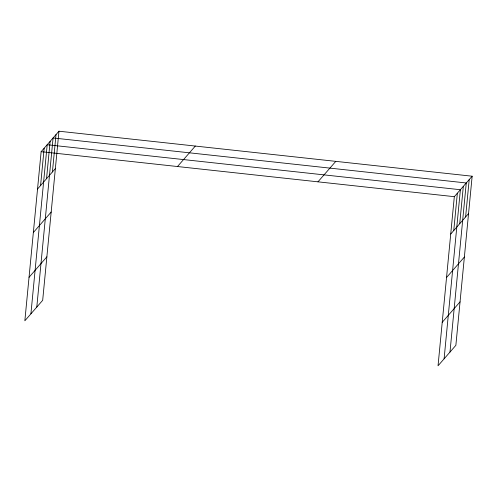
<?xml version="1.0" encoding="UTF-8"?>
<svg xmlns="http://www.w3.org/2000/svg" width="497" height="497" viewBox="0 0 497 497"><rect width="100%" height="100%" fill="white"/><g stroke="black" fill="none" stroke-linecap="round" stroke-linejoin="round"><path stroke-width="0.75" d="M58.963 131.208L41.133 151.678L24.85 320.789L42.68 300.318L58.963 131.208L472.15 176.211L455.867 345.322L438.037 365.792L454.32 196.682L472.15 176.211M40.568 185.555L44.165 148.199M30.913 313.824L47.196 144.72L460.384 189.724L444.101 358.834M46.538 178.696L50.135 141.341M36.797 307.071L53.08 137.961L466.267 182.971L449.984 352.075M52.421 171.943L56.018 134.588M453.755 230.558L457.352 193.203M459.725 223.706L463.322 186.344M465.608 216.947L469.205 179.591M37.536 189.034L55.366 168.564M33.349 232.515L51.179 212.045M29.037 277.307L46.867 256.837M177.485 166.532L195.315 146.062M317.968 181.834L335.798 161.363M450.723 234.044L468.553 213.573M446.536 277.519L464.366 257.048M442.224 322.311L460.054 301.847M41.133 151.678L454.32 196.682"/></g></svg>
